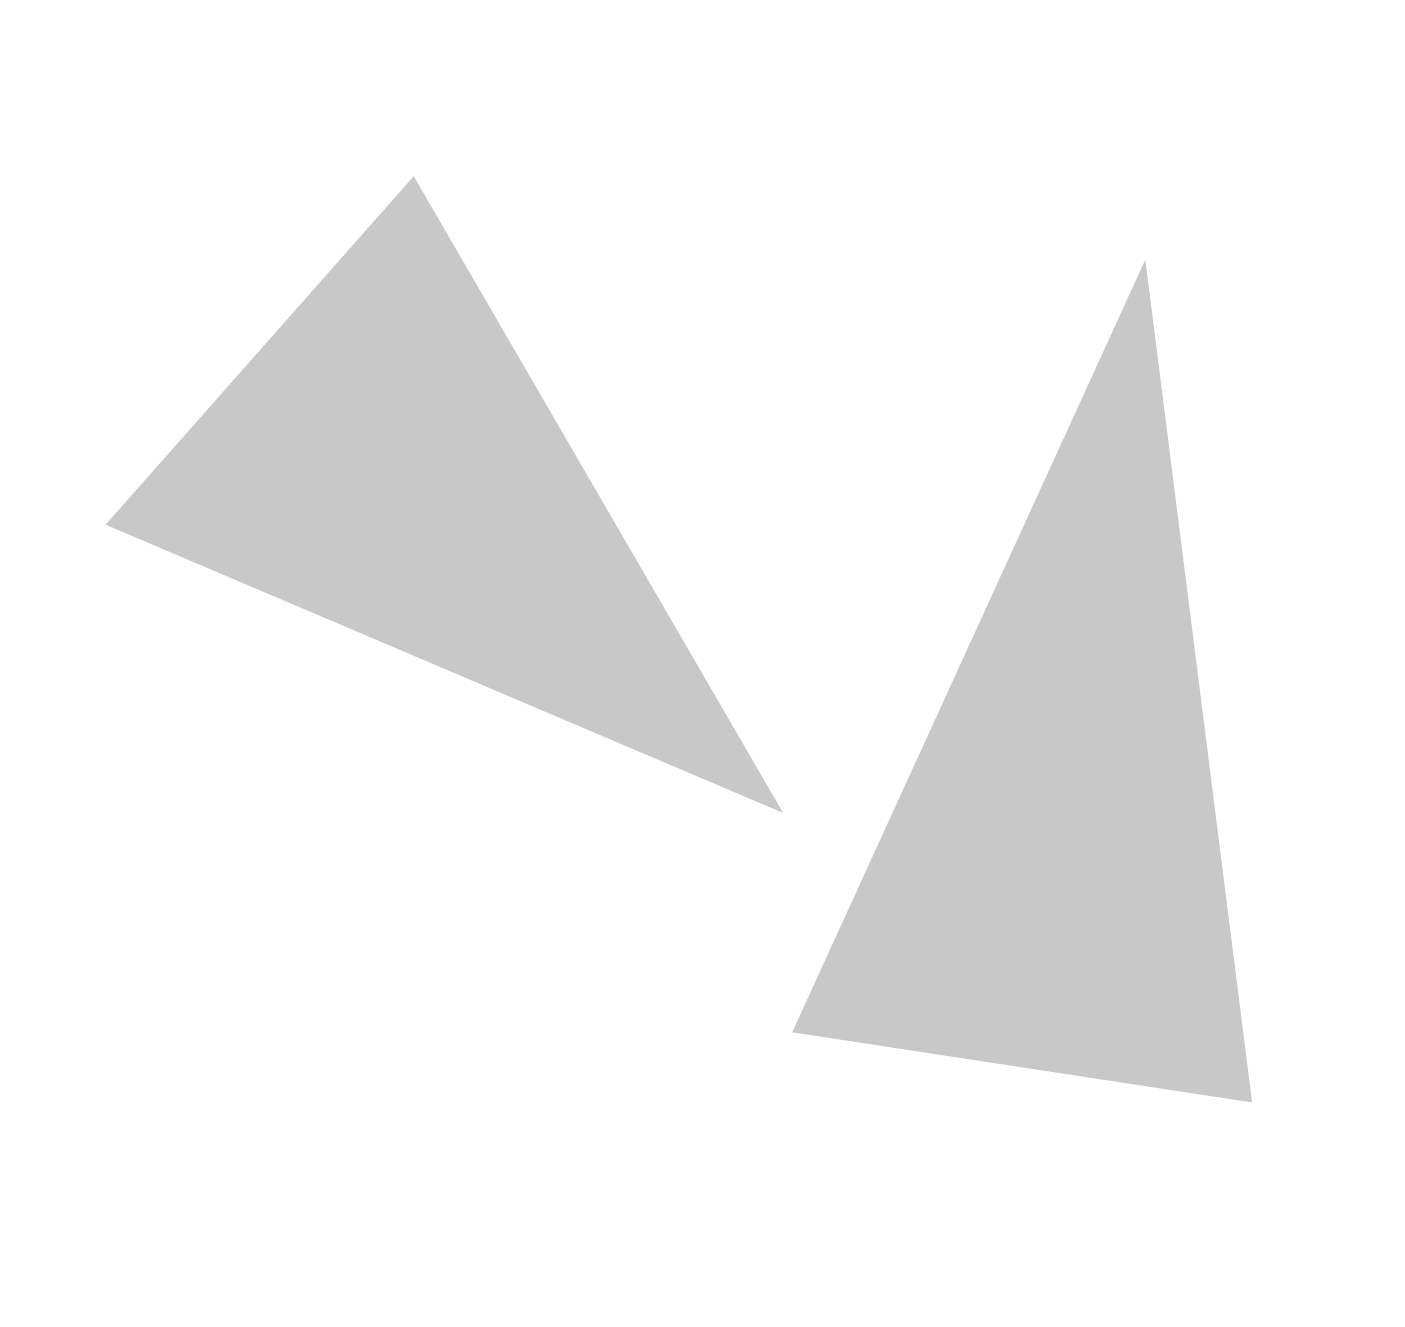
# Model space of a CAD drawing. Extents: x -1.6 to 1.3, y -1.23 to 1.51.
import ezdxf

# ---------------------------------------------------------------- set-up
doc = ezdxf.new("R2010")
doc.units = 0
doc.layers.get('0').update_dxf_attribs({"linetype": 'CONTINUOUS'})

msp = doc.modelspace()

# ---------------------------------------------------------------- linework, layer by layer
at = {"color": 0}
for points in [[(0.539, -0.7255, 1, 0, 0), (0.8038, 1.011, 0, 0, 0)], [(0.0255, -0.1786, 0, 1, 0), (-1.0997, 0.8158, 1, 1, 0)]]:
    msp.add_lwpolyline(points, format="xyseb", dxfattribs=at)

doc.saveas('drawing.dxf')
